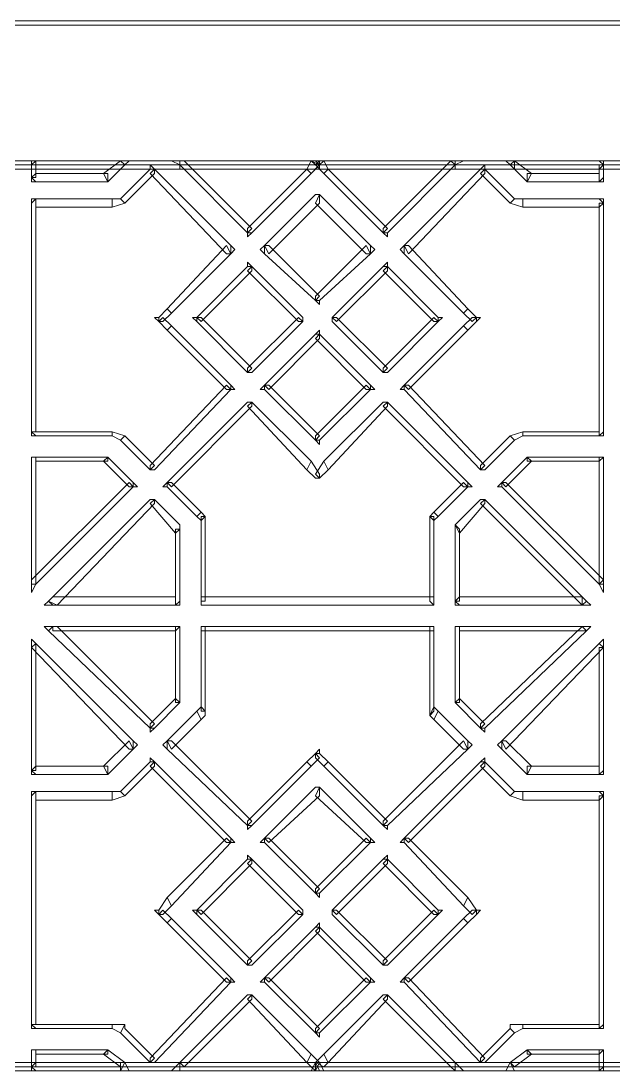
# Model space of a CAD drawing. Extents: x -66030 to 95157, y -13132 to 45879.
# Drawn here: x 79889 to 80436, y 42831 to 43799 of the extents above; entities that cross this region are included whole.
import ezdxf

# ---------------------------------------------------------------- set-up
doc = ezdxf.new("R2010")
doc.units = 0
doc.header["$LTSCALE"] = 100
doc.header["$MEASUREMENT"] = 0
doc.layers.get('0').update_dxf_attribs({"linetype": 'CONTINUOUS'})

msp = doc.modelspace()

# ---------------------------------------------------------------- linework, layer by layer
at = {"lineweight": 0}
for points in [[(81121.14, 43795.43), (81121.14, 43799.34), (77015.97, 43799.34), (77015.97, 43795.43), (81121.14, 43795.43), (81121.14, 43795.43), (81121.14, 43799.34), (81121.14, 43799.34), (81121.14, 43799.34)], [(77015.97, 43670.44), (77015.97, 43666.53), (81121.14, 43666.53), (81121.14, 43670.44), (77015.97, 43670.44), (77015.97, 43670.44), (77015.97, 43670.44), (77015.97, 43670.44), (77015.97, 43670.44)], [(81125.04, 43666.53), (81121.14, 43670.44), (77015.97, 43670.44), (77015.97, 43662.63), (81121.14, 43662.63), (81125.04, 43666.53), (81125.04, 43666.53), (81125.04, 43670.44), (81121.14, 43670.44)], [(79902.47, 43670.44), (79898.57, 43666.53), (79898.57, 43654.81), (79902.47, 43654.81), (79902.47, 43666.53), (79902.47, 43670.44), (79902.47, 43670.44), (79898.57, 43670.44), (79898.57, 43666.53)], [(79984.5, 43666.53), (79980.59, 43670.44), (79902.47, 43670.44), (79902.47, 43662.63), (79980.59, 43662.63), (79984.5, 43666.53), (79984.5, 43666.53), (79988.41, 43670.44), (79980.59, 43670.44)], [(79968.88, 43650.91), (79968.88, 43650.91), (79984.5, 43666.53), (79980.59, 43670.44), (79964.97, 43658.72), (79968.88, 43650.91), (79968.88, 43650.91), (79968.88, 43650.91), (79968.88, 43650.91)], [(80035.28, 43670.44), (80035.28, 43666.53), (80097.77, 43604.04), (80101.68, 43607.94), (80039.18, 43670.44), (80035.28, 43670.44), (80035.28, 43670.44), (80027.47, 43670.44), (80035.28, 43666.53)], [(80164.17, 43666.53), (80160.27, 43670.44), (80035.28, 43670.44), (80035.28, 43662.63), (80160.27, 43662.63), (80164.17, 43666.53), (80164.17, 43666.53), (80168.08, 43670.44), (80160.27, 43670.44)], [(80152.46, 43662.63), (80156.36, 43658.72), (80164.17, 43666.53), (80156.36, 43670.44), (80152.46, 43662.63), (80152.46, 43662.63), (80156.36, 43658.72), (80156.36, 43658.72), (80156.36, 43658.72)], [(80164.17, 43670.44), (80160.27, 43666.53), (80168.08, 43658.72), (80171.99, 43662.63), (80168.08, 43670.44), (80164.17, 43670.44), (80164.17, 43670.44), (80156.36, 43670.44), (80160.27, 43666.53)], [(80289.17, 43666.53), (80289.17, 43670.44), (80164.17, 43670.44), (80164.17, 43662.63), (80289.17, 43662.63), (80289.17, 43666.53), (80289.17, 43666.53), (80296.98, 43670.44), (80289.17, 43670.44)], [(80222.76, 43604.04), (80226.67, 43604.04), (80289.17, 43666.53), (80285.26, 43670.44), (80222.76, 43607.94), (80222.76, 43604.04), (80222.76, 43604.04), (80226.67, 43600.13), (80226.67, 43604.04)], [(80343.85, 43670.44), (80339.94, 43666.53), (80355.57, 43650.91), (80359.47, 43658.72), (80343.85, 43670.44), (80343.85, 43670.44), (80343.85, 43670.44), (80336.04, 43670.44), (80339.94, 43666.53)], [(80425.87, 43666.53), (80421.97, 43670.44), (80343.85, 43670.44), (80343.85, 43662.63), (80421.97, 43662.63), (80425.87, 43666.53), (80425.87, 43666.53), (80425.87, 43670.44), (80421.97, 43670.44)], [(79898.57, 43654.81), (79902.47, 43650.91), (79968.88, 43650.91), (79968.88, 43658.72), (79902.47, 43658.72), (79898.57, 43654.81), (79898.57, 43654.81), (79898.57, 43650.91), (79902.47, 43650.91)], [(80011.84, 43662.63), (80007.94, 43662.63), (79980.59, 43635.29), (79984.5, 43631.38), (80011.84, 43658.72), (80011.84, 43662.63), (80011.84, 43662.63), (80007.94, 43666.53), (80007.94, 43662.63)], [(80082.15, 43584.51), (80082.15, 43592.32), (80011.84, 43662.63), (80007.94, 43658.72), (80078.24, 43584.51), (80082.15, 43584.51), (80082.15, 43584.51), (80086.06, 43588.41), (80082.15, 43592.32)], [(80097.77, 43604.04), (80101.68, 43604.04), (80156.36, 43658.72), (80152.46, 43662.63), (80097.77, 43607.94), (80097.77, 43604.04), (80097.77, 43604.04), (80097.77, 43600.13), (80101.68, 43604.04)], [(80171.99, 43662.63), (80168.08, 43658.72), (80222.76, 43604.04), (80226.67, 43607.94), (80171.99, 43662.63), (80171.99, 43662.63), (80168.08, 43658.72), (80168.08, 43658.72), (80168.08, 43658.72)], [(80316.51, 43662.63), (80312.6, 43662.63), (80242.29, 43592.32), (80246.2, 43584.51), (80316.51, 43658.72), (80316.51, 43662.63), (80316.51, 43662.63), (80316.51, 43666.53), (80312.6, 43662.63)], [(80339.94, 43631.38), (80343.85, 43635.29), (80316.51, 43662.63), (80312.6, 43658.72), (80339.94, 43631.38), (80339.94, 43631.38), (80339.94, 43631.38), (80339.94, 43631.38), (80339.94, 43631.38)], [(80355.57, 43650.91), (80355.57, 43650.91), (80421.97, 43650.91), (80421.97, 43658.72), (80355.57, 43658.72), (80355.57, 43650.91), (80355.57, 43650.91), (80355.57, 43650.91), (80355.57, 43650.91)], [(80421.97, 43650.91), (80425.87, 43654.81), (80425.87, 43666.53), (80421.97, 43666.53), (80421.97, 43654.81), (80421.97, 43650.91), (80421.97, 43650.91), (80425.87, 43650.91), (80425.87, 43654.81)], [(80164.17, 43639.19), (80160.27, 43639.19), (80113.4, 43592.32), (80117.3, 43584.51), (80164.17, 43631.38), (80164.17, 43639.19), (80164.17, 43639.19), (80164.17, 43639.19), (80160.27, 43639.19)], [(80211.05, 43584.51), (80211.05, 43592.32), (80164.17, 43639.19), (80160.27, 43631.38), (80207.14, 43584.51), (80211.05, 43584.51), (80211.05, 43584.51), (80214.95, 43588.41), (80211.05, 43592.32)], [(79902.47, 43635.29), (79898.57, 43631.38), (79898.57, 43420.46), (79902.47, 43420.46), (79902.47, 43631.38), (79902.47, 43635.29), (79902.47, 43635.29), (79898.57, 43635.29), (79898.57, 43631.38)], [(79972.78, 43627.47), (79972.78, 43635.29), (79902.47, 43635.29), (79902.47, 43627.47), (79972.78, 43627.47), (79972.78, 43627.47), (79972.78, 43627.47), (79972.78, 43627.47), (79972.78, 43627.47)], [(79984.5, 43631.38), (79980.59, 43635.29), (79972.78, 43635.29), (79972.78, 43627.47), (79984.5, 43631.38), (79984.5, 43631.38), (79984.5, 43631.38), (79984.5, 43631.38), (79984.5, 43631.38)], [(80351.66, 43627.47), (80351.66, 43635.29), (80343.85, 43635.29), (80339.94, 43631.38), (80351.66, 43627.47), (80351.66, 43627.47), (80351.66, 43627.47), (80351.66, 43627.47), (80351.66, 43627.47)], [(80425.87, 43631.38), (80421.97, 43635.29), (80351.66, 43635.29), (80351.66, 43627.47), (80421.97, 43627.47), (80425.87, 43631.38), (80425.87, 43631.38), (80425.87, 43635.29), (80421.97, 43635.29)], [(80421.97, 43416.55), (80425.87, 43420.46), (80425.87, 43631.38), (80421.97, 43631.38), (80421.97, 43420.46), (80421.97, 43416.55), (80421.97, 43416.55), (80425.87, 43416.55), (80425.87, 43420.46)], [(80023.56, 43533.73), (80027.47, 43529.82), (80082.15, 43584.51), (80078.24, 43592.32), (80023.56, 43533.73), (80023.56, 43533.73), (80027.47, 43529.82), (80027.47, 43529.82), (80027.47, 43529.82)], [(80113.4, 43592.32), (80113.4, 43584.51), (80160.27, 43541.54), (80164.17, 43545.45), (80117.3, 43592.32), (80113.4, 43592.32), (80113.4, 43592.32), (80109.49, 43588.41), (80113.4, 43584.51)], [(80160.27, 43541.54), (80164.17, 43541.54), (80211.05, 43584.51), (80207.14, 43592.32), (80160.27, 43545.45), (80160.27, 43541.54), (80160.27, 43541.54), (80164.17, 43537.64), (80164.17, 43541.54)], [(80242.29, 43592.32), (80242.29, 43584.51), (80296.98, 43529.82), (80300.88, 43533.73), (80246.2, 43592.32), (80242.29, 43592.32), (80242.29, 43592.32), (80238.39, 43588.41), (80242.29, 43584.51)], [(80101.68, 43572.79), (80097.77, 43572.79), (80050.9, 43525.92), (80054.81, 43522.01), (80101.68, 43568.88), (80101.68, 43572.79), (80101.68, 43572.79), (80097.77, 43576.7), (80097.77, 43572.79)], [(80148.55, 43522.01), (80148.55, 43525.92), (80101.68, 43572.79), (80097.77, 43568.88), (80144.64, 43522.01), (80148.55, 43522.01), (80148.55, 43522.01), (80148.55, 43525.92), (80148.55, 43525.92)], [(80226.67, 43572.79), (80222.76, 43572.79), (80175.89, 43525.92), (80179.8, 43522.01), (80226.67, 43568.88), (80226.67, 43572.79), (80226.67, 43572.79), (80226.67, 43576.7), (80222.76, 43572.79)], [(80273.54, 43522.01), (80273.54, 43525.92), (80226.67, 43572.79), (80222.76, 43568.88), (80269.64, 43522.01), (80273.54, 43522.01), (80273.54, 43522.01), (80277.45, 43525.92), (80273.54, 43525.92)], [(80015.75, 43522.01), (80019.65, 43522.01), (80027.47, 43529.82), (80023.56, 43533.73), (80015.75, 43525.92), (80015.75, 43522.01), (80015.75, 43525.92), (80011.84, 43525.92), (80015.75, 43522.01)], [(80300.88, 43533.73), (80296.98, 43529.82), (80304.79, 43522.01), (80308.7, 43525.92), (80300.88, 43533.73), (80300.88, 43533.73), (80296.98, 43529.82), (80296.98, 43529.82), (80296.98, 43529.82)], [(80023.56, 43514.2), (80027.47, 43518.11), (80019.65, 43525.92), (80015.75, 43522.01), (80023.56, 43514.2), (80023.56, 43514.2), (80027.47, 43518.11), (80027.47, 43518.11), (80027.47, 43518.11)], [(80050.9, 43525.92), (80050.9, 43522.01), (80097.77, 43475.14), (80101.68, 43479.05), (80054.81, 43525.92), (80050.9, 43525.92), (80050.9, 43525.92), (80047, 43525.92), (80050.9, 43522.01)], [(80097.77, 43475.14), (80101.68, 43475.14), (80148.55, 43522.01), (80144.64, 43525.92), (80097.77, 43479.05), (80097.77, 43475.14), (80097.77, 43475.14), (80097.77, 43475.14), (80101.68, 43475.14)], [(80175.89, 43525.92), (80175.89, 43522.01), (80222.76, 43475.14), (80226.67, 43479.05), (80179.8, 43525.92), (80175.89, 43525.92), (80175.89, 43525.92), (80175.89, 43525.92), (80175.89, 43522.01)], [(80222.76, 43475.14), (80226.67, 43475.14), (80273.54, 43522.01), (80269.64, 43525.92), (80222.76, 43479.05), (80222.76, 43475.14), (80222.76, 43475.14), (80226.67, 43475.14), (80226.67, 43475.14)], [(80308.7, 43525.92), (80304.79, 43525.92), (80296.98, 43518.11), (80300.88, 43514.2), (80308.7, 43522.01), (80308.7, 43525.92), (80308.7, 43522.01), (80312.6, 43525.92), (80308.7, 43525.92)], [(80082.15, 43459.52), (80082.15, 43463.42), (80027.47, 43518.11), (80023.56, 43514.2), (80078.24, 43459.52), (80082.15, 43459.52), (80082.15, 43459.52), (80086.06, 43459.52), (80082.15, 43463.42)], [(80164.17, 43510.29), (80160.27, 43510.29), (80113.4, 43463.42), (80117.3, 43459.52), (80164.17, 43506.39), (80164.17, 43510.29), (80164.17, 43510.29), (80164.17, 43514.2), (80160.27, 43510.29)], [(80300.88, 43514.2), (80296.98, 43518.11), (80242.29, 43463.42), (80246.2, 43459.52), (80300.88, 43514.2), (80300.88, 43514.2), (80296.98, 43518.11), (80296.98, 43518.11), (80296.98, 43518.11)], [(80211.05, 43459.52), (80211.05, 43463.42), (80164.17, 43510.29), (80160.27, 43506.39), (80207.14, 43459.52), (80211.05, 43459.52), (80211.05, 43459.52), (80214.95, 43459.52), (80211.05, 43463.42)], [(80007.94, 43385.3), (80011.84, 43385.3), (80082.15, 43459.52), (80078.24, 43463.42), (80007.94, 43389.21), (80007.94, 43385.3), (80007.94, 43385.3), (80007.94, 43385.3), (80011.84, 43385.3)], [(80113.4, 43463.42), (80113.4, 43459.52), (80160.27, 43412.64), (80164.17, 43416.55), (80117.3, 43463.42), (80113.4, 43463.42), (80113.4, 43463.42), (80109.49, 43459.52), (80113.4, 43459.52)], [(80160.27, 43412.64), (80164.17, 43412.64), (80211.05, 43459.52), (80207.14, 43463.42), (80160.27, 43416.55), (80160.27, 43412.64), (80160.27, 43412.64), (80164.17, 43408.74), (80164.17, 43412.64)], [(80242.29, 43463.42), (80242.29, 43459.52), (80312.6, 43385.3), (80316.51, 43389.21), (80246.2, 43463.42), (80242.29, 43463.42), (80242.29, 43463.42), (80238.39, 43459.52), (80242.29, 43459.52)], [(80101.68, 43447.8), (80097.77, 43447.8), (80023.56, 43373.59), (80027.47, 43369.68), (80101.68, 43443.89), (80101.68, 43447.8), (80101.68, 43447.8), (80097.77, 43447.8), (80097.77, 43447.8)], [(80152.46, 43385.3), (80156.36, 43393.12), (80101.68, 43447.8), (80097.77, 43443.89), (80152.46, 43385.3), (80152.46, 43385.3), (80156.36, 43393.12), (80156.36, 43393.12), (80156.36, 43393.12)], [(80226.67, 43447.8), (80222.76, 43447.8), (80168.08, 43393.12), (80171.99, 43385.3), (80226.67, 43443.89), (80226.67, 43447.8), (80226.67, 43447.8), (80226.67, 43447.8), (80222.76, 43447.8)], [(80300.88, 43369.68), (80300.88, 43373.59), (80226.67, 43447.8), (80222.76, 43443.89), (80296.98, 43369.68), (80300.88, 43369.68), (80300.88, 43369.68), (80304.79, 43369.68), (80300.88, 43373.59)], [(79898.57, 43420.46), (79902.47, 43416.55), (79972.78, 43416.55), (79972.78, 43420.46), (79902.47, 43420.46), (79898.57, 43420.46), (79898.57, 43420.46), (79898.57, 43416.55), (79902.47, 43416.55)], [(79972.78, 43420.46), (79972.78, 43416.55), (79980.59, 43412.64), (79984.5, 43416.55), (79972.78, 43420.46), (79972.78, 43420.46), (79972.78, 43420.46), (79972.78, 43420.46), (79972.78, 43420.46)], [(79984.5, 43416.55), (79980.59, 43412.64), (80007.94, 43385.3), (80011.84, 43389.21), (79984.5, 43416.55), (79984.5, 43416.55), (79984.5, 43416.55), (79984.5, 43416.55), (79984.5, 43416.55)], [(80312.6, 43385.3), (80316.51, 43385.3), (80343.85, 43412.64), (80339.94, 43416.55), (80312.6, 43389.21), (80312.6, 43385.3), (80312.6, 43385.3), (80316.51, 43385.3), (80316.51, 43385.3)], [(80339.94, 43416.55), (80343.85, 43412.64), (80351.66, 43416.55), (80351.66, 43420.46), (80339.94, 43416.55), (80339.94, 43416.55), (80339.94, 43416.55), (80339.94, 43416.55), (80339.94, 43416.55)], [(80351.66, 43420.46), (80351.66, 43416.55), (80421.97, 43416.55), (80421.97, 43420.46), (80351.66, 43420.46), (80351.66, 43420.46), (80351.66, 43420.46), (80351.66, 43420.46), (80351.66, 43420.46)], [(79902.47, 43397.02), (79898.57, 43397.02), (79898.57, 43279.84), (79902.47, 43279.84), (79902.47, 43397.02), (79902.47, 43397.02), (79902.47, 43397.02), (79898.57, 43397.02), (79898.57, 43397.02)], [(79968.88, 43397.02), (79968.88, 43397.02), (79902.47, 43397.02), (79902.47, 43393.12), (79968.88, 43393.12), (79968.88, 43397.02), (79968.88, 43397.02), (79968.88, 43397.02), (79968.88, 43397.02)], [(79992.31, 43369.68), (79992.31, 43373.59), (79968.88, 43397.02), (79964.97, 43393.12), (79988.41, 43369.68), (79992.31, 43369.68), (79992.31, 43369.68), (79996.22, 43369.68), (79992.31, 43373.59)], [(80355.57, 43397.02), (80355.57, 43397.02), (80332.13, 43373.59), (80336.04, 43369.68), (80359.47, 43393.12), (80355.57, 43397.02), (80355.57, 43397.02), (80355.57, 43397.02), (80355.57, 43397.02)], [(80425.87, 43397.02), (80421.97, 43397.02), (80355.57, 43397.02), (80355.57, 43393.12), (80421.97, 43393.12), (80425.87, 43397.02), (80425.87, 43397.02), (80425.87, 43397.02), (80421.97, 43397.02)], [(80421.97, 43279.84), (80425.87, 43279.84), (80425.87, 43397.02), (80421.97, 43397.02), (80421.97, 43279.84), (80421.97, 43279.84), (80421.97, 43279.84), (80425.87, 43272.03), (80425.87, 43279.84)], [(80164.17, 43377.49), (80164.17, 43381.4), (80156.36, 43393.12), (80152.46, 43385.3), (80160.27, 43377.49), (80164.17, 43377.49), (80160.27, 43377.49), (80164.17, 43377.49), (80164.17, 43377.49)], [(80171.99, 43385.3), (80168.08, 43393.12), (80160.27, 43381.4), (80164.17, 43377.49), (80171.99, 43385.3), (80171.99, 43385.3), (80168.08, 43393.12), (80168.08, 43393.12), (80168.08, 43393.12)], [(79898.57, 43279.84), (79902.47, 43279.84), (79992.31, 43369.68), (79988.41, 43373.59), (79898.57, 43283.75), (79898.57, 43279.84), (79898.57, 43279.84), (79898.57, 43272.03), (79902.47, 43279.84)], [(80023.56, 43373.59), (80023.56, 43369.68), (80050.9, 43342.34), (80054.81, 43346.24), (80027.47, 43373.59), (80023.56, 43373.59), (80023.56, 43373.59), (80019.65, 43369.68), (80023.56, 43369.68)], [(80269.64, 43346.24), (80273.54, 43342.34), (80300.88, 43369.68), (80296.98, 43373.59), (80269.64, 43346.24), (80269.64, 43346.24), (80273.54, 43342.34), (80273.54, 43342.34), (80273.54, 43342.34)], [(80332.13, 43373.59), (80332.13, 43369.68), (80421.97, 43279.84), (80425.87, 43283.75), (80336.04, 43373.59), (80332.13, 43373.59), (80332.13, 43373.59), (80328.23, 43369.68), (80332.13, 43369.68)], [(80011.84, 43357.96), (80007.94, 43357.96), (79914.19, 43264.22), (79922, 43260.31), (80011.84, 43354.06), (80011.84, 43357.96), (80011.84, 43357.96), (80007.94, 43357.96), (80007.94, 43357.96)], [(80035.28, 43330.62), (80035.28, 43334.53), (80011.84, 43357.96), (80007.94, 43354.06), (80031.37, 43326.71), (80035.28, 43330.62), (80035.28, 43330.62), (80035.28, 43330.62), (80035.28, 43334.53)], [(80316.51, 43357.96), (80312.6, 43357.96), (80289.17, 43334.53), (80293.07, 43326.71), (80316.51, 43354.06), (80316.51, 43357.96), (80316.51, 43357.96), (80316.51, 43357.96), (80312.6, 43357.96)], [(80406.34, 43260.31), (80410.25, 43264.22), (80316.51, 43357.96), (80312.6, 43354.06), (80406.34, 43260.31), (80406.34, 43260.31), (80406.34, 43260.31), (80414.16, 43260.31), (80410.25, 43264.22)], [(80054.81, 43346.24), (80050.9, 43342.34), (80054.81, 43338.43), (80058.71, 43342.34), (80054.81, 43346.24), (80054.81, 43346.24), (80050.9, 43342.34), (80050.9, 43342.34), (80050.9, 43342.34)], [(80058.71, 43342.34), (80054.81, 43342.34), (80054.81, 43264.22), (80058.71, 43264.22), (80058.71, 43342.34), (80058.71, 43342.34), (80058.71, 43342.34), (80058.71, 43342.34), (80058.71, 43342.34)], [(80265.73, 43342.34), (80269.64, 43338.43), (80273.54, 43342.34), (80269.64, 43346.24), (80265.73, 43342.34), (80265.73, 43342.34), (80265.73, 43342.34), (80265.73, 43342.34), (80265.73, 43342.34)], [(80269.64, 43260.31), (80269.64, 43264.22), (80269.64, 43342.34), (80265.73, 43342.34), (80265.73, 43264.22), (80269.64, 43260.31), (80269.64, 43260.31), (80269.64, 43260.31), (80269.64, 43264.22)], [(80031.37, 43260.31), (80035.28, 43264.22), (80035.28, 43330.62), (80031.37, 43330.62), (80031.37, 43264.22), (80031.37, 43260.31), (80031.37, 43260.31), (80035.28, 43260.31), (80035.28, 43264.22)], [(80289.17, 43334.53), (80289.17, 43330.62), (80289.17, 43264.22), (80293.07, 43264.22), (80293.07, 43330.62), (80289.17, 43334.53), (80289.17, 43334.53), (80289.17, 43330.62), (80289.17, 43330.62)], [(79914.19, 43264.22), (79918.1, 43260.31), (80031.37, 43260.31), (80031.37, 43268.12), (79918.1, 43268.12), (79914.19, 43264.22), (79914.19, 43264.22), (79910.29, 43260.31), (79918.1, 43260.31)], [(80054.81, 43264.22), (80054.81, 43260.31), (80269.64, 43260.31), (80269.64, 43268.12), (80054.81, 43268.12), (80054.81, 43264.22), (80054.81, 43264.22), (80054.81, 43260.31), (80054.81, 43260.31)], [(80289.17, 43264.22), (80293.07, 43260.31), (80406.34, 43260.31), (80406.34, 43268.12), (80293.07, 43268.12), (80289.17, 43264.22), (80289.17, 43264.22), (80289.17, 43260.31), (80293.07, 43260.31)], [(79918.1, 43240.78), (79914.19, 43236.88), (80007.94, 43147.04), (80011.84, 43150.95), (79922, 43240.78), (79918.1, 43240.78), (79918.1, 43240.78), (79910.29, 43240.78), (79914.19, 43236.88)], [(80035.28, 43240.78), (80031.37, 43240.78), (79918.1, 43240.78), (79918.1, 43236.88), (80031.37, 43236.88), (80035.28, 43240.78), (80035.28, 43240.78), (80035.28, 43240.78), (80031.37, 43240.78)], [(80035.28, 43170.47), (80035.28, 43170.47), (80035.28, 43240.78), (80031.37, 43240.78), (80031.37, 43170.47), (80035.28, 43170.47), (80035.28, 43170.47), (80035.28, 43170.47), (80035.28, 43170.47)], [(80054.81, 43240.78), (80054.81, 43240.78), (80054.81, 43162.66), (80058.71, 43162.66), (80058.71, 43240.78), (80054.81, 43240.78), (80054.81, 43240.78), (80054.81, 43240.78), (80054.81, 43240.78)], [(80269.64, 43240.78), (80269.64, 43240.78), (80054.81, 43240.78), (80054.81, 43236.88), (80269.64, 43236.88), (80269.64, 43240.78), (80269.64, 43240.78), (80269.64, 43240.78), (80269.64, 43240.78)], [(80265.73, 43158.76), (80269.64, 43162.66), (80269.64, 43240.78), (80265.73, 43240.78), (80265.73, 43162.66), (80265.73, 43158.76), (80265.73, 43162.66), (80265.73, 43162.66), (80265.73, 43158.76)], [(80293.07, 43240.78), (80289.17, 43240.78), (80289.17, 43170.47), (80293.07, 43170.47), (80293.07, 43240.78), (80293.07, 43240.78), (80293.07, 43240.78), (80289.17, 43240.78), (80289.17, 43240.78)], [(80410.25, 43236.88), (80406.34, 43240.78), (80293.07, 43240.78), (80293.07, 43236.88), (80406.34, 43236.88), (80410.25, 43236.88), (80410.25, 43236.88), (80414.16, 43240.78), (80406.34, 43240.78)], [(80312.6, 43147.04), (80316.51, 43147.04), (80410.25, 43236.88), (80406.34, 43240.78), (80312.6, 43150.95), (80312.6, 43147.04), (80312.6, 43147.04), (80316.51, 43143.13), (80316.51, 43147.04)], [(79902.47, 43225.16), (79898.57, 43221.25), (79898.57, 43107.98), (79902.47, 43107.98), (79902.47, 43221.25), (79902.47, 43225.16), (79902.47, 43225.16), (79898.57, 43229.06), (79898.57, 43221.25)], [(79992.31, 43127.51), (79992.31, 43135.32), (79902.47, 43225.16), (79898.57, 43221.25), (79988.41, 43127.51), (79992.31, 43127.51), (79992.31, 43127.51), (79996.22, 43131.42), (79992.31, 43135.32)], [(80425.87, 43221.25), (80421.97, 43225.16), (80332.13, 43135.32), (80336.04, 43127.51), (80425.87, 43221.25), (80425.87, 43221.25), (80425.87, 43221.25), (80425.87, 43229.06), (80421.97, 43225.16)], [(80421.97, 43104.07), (80425.87, 43107.98), (80425.87, 43221.25), (80421.97, 43221.25), (80421.97, 43107.98), (80421.97, 43104.07), (80421.97, 43104.07), (80425.87, 43104.07), (80425.87, 43107.98)], [(80007.94, 43147.04), (80011.84, 43147.04), (80035.28, 43170.47), (80031.37, 43174.38), (80007.94, 43150.95), (80007.94, 43147.04), (80007.94, 43147.04), (80007.94, 43143.13), (80011.84, 43147.04)], [(80289.17, 43170.47), (80289.17, 43170.47), (80312.6, 43147.04), (80316.51, 43150.95), (80293.07, 43174.38), (80289.17, 43170.47), (80289.17, 43170.47), (80289.17, 43170.47), (80289.17, 43170.47)], [(80058.71, 43162.66), (80054.81, 43166.57), (80050.9, 43162.66), (80054.81, 43154.85), (80058.71, 43158.76), (80058.71, 43162.66), (80058.71, 43158.76), (80058.71, 43162.66), (80058.71, 43162.66)], [(80269.64, 43154.85), (80273.54, 43162.66), (80269.64, 43166.57), (80265.73, 43158.76), (80269.64, 43154.85), (80269.64, 43154.85), (80273.54, 43162.66), (80273.54, 43162.66), (80273.54, 43162.66)], [(80054.81, 43154.85), (80050.9, 43162.66), (80023.56, 43135.32), (80027.47, 43127.51), (80054.81, 43154.85), (80054.81, 43154.85), (80050.9, 43162.66), (80050.9, 43162.66), (80050.9, 43162.66)], [(80300.88, 43127.51), (80300.88, 43135.32), (80273.54, 43162.66), (80269.64, 43154.85), (80296.98, 43127.51), (80300.88, 43127.51), (80300.88, 43127.51), (80304.79, 43131.42), (80300.88, 43135.32)], [(79968.88, 43104.07), (79968.88, 43104.07), (79992.31, 43127.51), (79988.41, 43135.32), (79964.97, 43111.89), (79968.88, 43104.07), (79968.88, 43104.07), (79968.88, 43104.07), (79968.88, 43104.07)], [(80023.56, 43135.32), (80023.56, 43127.51), (80097.77, 43057.2), (80101.68, 43061.11), (80027.47, 43135.32), (80023.56, 43135.32), (80023.56, 43135.32), (80019.65, 43131.42), (80023.56, 43127.51)], [(80222.76, 43057.2), (80226.67, 43057.2), (80300.88, 43127.51), (80296.98, 43135.32), (80222.76, 43061.11), (80222.76, 43057.2), (80222.76, 43057.2), (80226.67, 43053.3), (80226.67, 43057.2)], [(80332.13, 43135.32), (80332.13, 43127.51), (80355.57, 43104.07), (80359.47, 43111.89), (80336.04, 43135.32), (80332.13, 43135.32), (80332.13, 43135.32), (80328.23, 43131.42), (80332.13, 43127.51)], [(80160.27, 43123.6), (80160.27, 43119.7), (80168.08, 43111.89), (80171.99, 43115.79), (80164.17, 43123.6), (80160.27, 43123.6), (80164.17, 43123.6), (80164.17, 43127.51), (80160.27, 43123.6)], [(80011.84, 43115.79), (80007.94, 43115.79), (79980.59, 43088.45), (79984.5, 43084.54), (80011.84, 43111.89), (80011.84, 43115.79), (80011.84, 43115.79), (80007.94, 43119.7), (80007.94, 43115.79)], [(80152.46, 43115.79), (80156.36, 43111.89), (80164.17, 43119.7), (80160.27, 43123.6), (80152.46, 43115.79), (80152.46, 43115.79), (80156.36, 43111.89), (80156.36, 43111.89), (80156.36, 43111.89)], [(80316.51, 43115.79), (80312.6, 43115.79), (80242.29, 43045.48), (80246.2, 43041.58), (80316.51, 43111.89), (80316.51, 43115.79), (80316.51, 43115.79), (80316.51, 43119.7), (80312.6, 43115.79)], [(79898.57, 43107.98), (79902.47, 43104.07), (79968.88, 43104.07), (79968.88, 43111.89), (79902.47, 43111.89), (79898.57, 43107.98), (79898.57, 43107.98), (79898.57, 43104.07), (79902.47, 43104.07)], [(80082.15, 43041.58), (80082.15, 43045.48), (80011.84, 43115.79), (80007.94, 43111.89), (80078.24, 43041.58), (80082.15, 43041.58), (80082.15, 43041.58), (80086.06, 43041.58), (80082.15, 43045.48)], [(80097.77, 43057.2), (80101.68, 43057.2), (80156.36, 43111.89), (80152.46, 43115.79), (80097.77, 43061.11), (80097.77, 43057.2), (80097.77, 43057.2), (80097.77, 43053.3), (80101.68, 43057.2)], [(80171.99, 43115.79), (80168.08, 43111.89), (80222.76, 43057.2), (80226.67, 43061.11), (80171.99, 43115.79), (80171.99, 43115.79), (80168.08, 43111.89), (80168.08, 43111.89), (80168.08, 43111.89)], [(80339.94, 43084.54), (80343.85, 43088.45), (80316.51, 43115.79), (80312.6, 43111.89), (80339.94, 43084.54), (80339.94, 43084.54), (80339.94, 43084.54), (80339.94, 43084.54), (80339.94, 43084.54)], [(80355.57, 43104.07), (80355.57, 43104.07), (80421.97, 43104.07), (80421.97, 43111.89), (80355.57, 43111.89), (80355.57, 43104.07), (80355.57, 43104.07), (80355.57, 43104.07), (80355.57, 43104.07)], [(79902.47, 43088.45), (79898.57, 43084.54), (79898.57, 42873.62), (79902.47, 42873.62), (79902.47, 43084.54), (79902.47, 43088.45), (79902.47, 43088.45), (79898.57, 43088.45), (79898.57, 43084.54)], [(79972.78, 43080.64), (79972.78, 43088.45), (79902.47, 43088.45), (79902.47, 43080.64), (79972.78, 43080.64), (79972.78, 43080.64), (79972.78, 43080.64), (79972.78, 43080.64), (79972.78, 43080.64)], [(79984.5, 43084.54), (79980.59, 43088.45), (79972.78, 43088.45), (79972.78, 43080.64), (79984.5, 43084.54), (79984.5, 43084.54), (79984.5, 43084.54), (79984.5, 43084.54), (79984.5, 43084.54)], [(80164.17, 43092.36), (80160.27, 43092.36), (80113.4, 43045.48), (80117.3, 43041.58), (80164.17, 43084.54), (80164.17, 43092.36), (80164.17, 43092.36), (80164.17, 43092.36), (80160.27, 43092.36)], [(80211.05, 43041.58), (80211.05, 43045.48), (80164.17, 43092.36), (80160.27, 43084.54), (80207.14, 43041.58), (80211.05, 43041.58), (80211.05, 43041.58), (80214.95, 43041.58), (80211.05, 43045.48)], [(80351.66, 43080.64), (80351.66, 43088.45), (80343.85, 43088.45), (80339.94, 43084.54), (80351.66, 43080.64), (80351.66, 43080.64), (80351.66, 43080.64), (80351.66, 43080.64), (80351.66, 43080.64)], [(80425.87, 43084.54), (80421.97, 43088.45), (80351.66, 43088.45), (80351.66, 43080.64), (80421.97, 43080.64), (80425.87, 43084.54), (80425.87, 43084.54), (80425.87, 43088.45), (80421.97, 43088.45)], [(80421.97, 42869.72), (80425.87, 42873.62), (80425.87, 43084.54), (80421.97, 43084.54), (80421.97, 42873.62), (80421.97, 42869.72), (80421.97, 42869.72), (80425.87, 42869.72), (80425.87, 42873.62)], [(80023.56, 42990.8), (80027.47, 42982.99), (80082.15, 43041.58), (80078.24, 43045.48), (80023.56, 42990.8), (80023.56, 42990.8), (80027.47, 42982.99), (80027.47, 42982.99), (80027.47, 42982.99)], [(80113.4, 43045.48), (80113.4, 43041.58), (80160.27, 42994.71), (80164.17, 42998.61), (80117.3, 43045.48), (80113.4, 43045.48), (80113.4, 43045.48), (80109.49, 43041.58), (80113.4, 43041.58)], [(80160.27, 42994.71), (80164.17, 42994.71), (80211.05, 43041.58), (80207.14, 43045.48), (80160.27, 42998.61), (80160.27, 42994.71), (80160.27, 42994.71), (80164.17, 42990.8), (80164.17, 42994.71)], [(80242.29, 43045.48), (80242.29, 43041.58), (80296.98, 42982.99), (80300.88, 42990.8), (80246.2, 43045.48), (80242.29, 43045.48), (80242.29, 43045.48), (80238.39, 43041.58), (80242.29, 43041.58)], [(80101.68, 43025.95), (80097.77, 43025.95), (80050.9, 42979.08), (80054.81, 42975.18), (80101.68, 43022.05), (80101.68, 43025.95), (80101.68, 43025.95), (80097.77, 43029.86), (80097.77, 43025.95)], [(80226.67, 43025.95), (80222.76, 43025.95), (80175.89, 42979.08), (80179.8, 42975.18), (80226.67, 43022.05), (80226.67, 43025.95), (80226.67, 43025.95), (80226.67, 43029.86), (80222.76, 43025.95)], [(80148.55, 42975.18), (80148.55, 42979.08), (80101.68, 43025.95), (80097.77, 43022.05), (80144.64, 42975.18), (80148.55, 42975.18), (80148.55, 42975.18), (80148.55, 42979.08), (80148.55, 42979.08)], [(80273.54, 42975.18), (80273.54, 42979.08), (80226.67, 43025.95), (80222.76, 43022.05), (80269.64, 42975.18), (80273.54, 42975.18), (80273.54, 42975.18), (80277.45, 42979.08), (80273.54, 42979.08)], [(80015.75, 42975.18), (80019.65, 42975.18), (80027.47, 42982.99), (80023.56, 42990.8), (80015.75, 42979.08), (80015.75, 42975.18), (80015.75, 42979.08), (80011.84, 42979.08), (80015.75, 42975.18)], [(80300.88, 42990.8), (80296.98, 42982.99), (80304.79, 42975.18), (80308.7, 42979.08), (80300.88, 42990.8), (80300.88, 42990.8), (80296.98, 42982.99), (80296.98, 42982.99), (80296.98, 42982.99)], [(80023.56, 42967.36), (80027.47, 42971.27), (80019.65, 42979.08), (80015.75, 42975.18), (80023.56, 42967.36), (80023.56, 42967.36), (80027.47, 42971.27), (80027.47, 42971.27), (80027.47, 42971.27)], [(80082.15, 42912.68), (80082.15, 42916.59), (80027.47, 42971.27), (80023.56, 42967.36), (80078.24, 42912.68), (80082.15, 42912.68), (80082.15, 42912.68), (80086.06, 42912.68), (80082.15, 42916.59)], [(80050.9, 42979.08), (80050.9, 42975.18), (80097.77, 42928.31), (80101.68, 42932.21), (80054.81, 42979.08), (80050.9, 42979.08), (80050.9, 42979.08), (80047, 42979.08), (80050.9, 42975.18)], [(80097.77, 42928.31), (80101.68, 42928.31), (80148.55, 42975.18), (80144.64, 42979.08), (80097.77, 42932.21), (80097.77, 42928.31), (80097.77, 42928.31), (80097.77, 42928.31), (80101.68, 42928.31)], [(80175.89, 42979.08), (80175.89, 42975.18), (80222.76, 42928.31), (80226.67, 42932.21), (80179.8, 42979.08), (80175.89, 42979.08), (80175.89, 42979.08), (80175.89, 42979.08), (80175.89, 42975.18)], [(80222.76, 42928.31), (80226.67, 42928.31), (80273.54, 42975.18), (80269.64, 42979.08), (80222.76, 42932.21), (80222.76, 42928.31), (80222.76, 42928.31), (80226.67, 42928.31), (80226.67, 42928.31)], [(80300.88, 42967.36), (80296.98, 42971.27), (80242.29, 42916.59), (80246.2, 42912.68), (80300.88, 42967.36), (80300.88, 42967.36), (80296.98, 42971.27), (80296.98, 42971.27), (80296.98, 42971.27)], [(80308.7, 42979.08), (80304.79, 42979.08), (80296.98, 42971.27), (80300.88, 42967.36), (80308.7, 42975.18), (80308.7, 42979.08), (80308.7, 42975.18), (80312.6, 42979.08), (80308.7, 42979.08)], [(80164.17, 42963.46), (80160.27, 42963.46), (80113.4, 42916.59), (80117.3, 42912.68), (80164.17, 42959.55), (80164.17, 42963.46), (80164.17, 42963.46), (80164.17, 42967.36), (80160.27, 42963.46)], [(80211.05, 42912.68), (80211.05, 42916.59), (80164.17, 42963.46), (80160.27, 42959.55), (80207.14, 42912.68), (80211.05, 42912.68), (80211.05, 42912.68), (80214.95, 42912.68), (80211.05, 42916.59)], [(80007.94, 42838.47), (80011.84, 42838.47), (80082.15, 42912.68), (80078.24, 42916.59), (80007.94, 42842.37), (80007.94, 42838.47), (80007.94, 42838.47), (80007.94, 42838.47), (80011.84, 42838.47)], [(80113.4, 42916.59), (80113.4, 42912.68), (80160.27, 42865.81), (80164.17, 42869.72), (80117.3, 42916.59), (80113.4, 42916.59), (80113.4, 42916.59), (80109.49, 42912.68), (80113.4, 42912.68)], [(80160.27, 42865.81), (80164.17, 42865.81), (80211.05, 42912.68), (80207.14, 42916.59), (80160.27, 42869.72), (80160.27, 42865.81), (80160.27, 42865.81), (80164.17, 42861.9), (80164.17, 42865.81)], [(80242.29, 42916.59), (80242.29, 42912.68), (80312.6, 42838.47), (80316.51, 42842.37), (80246.2, 42916.59), (80242.29, 42916.59), (80242.29, 42916.59), (80238.39, 42912.68), (80242.29, 42912.68)], [(80101.68, 42900.96), (80097.77, 42900.96), (80035.28, 42838.47), (80039.18, 42834.56), (80101.68, 42897.06), (80101.68, 42900.96), (80101.68, 42900.96), (80097.77, 42900.96), (80097.77, 42900.96)], [(80152.46, 42838.47), (80156.36, 42846.28), (80101.68, 42900.96), (80097.77, 42897.06), (80152.46, 42838.47), (80152.46, 42838.47), (80156.36, 42846.28), (80156.36, 42846.28), (80156.36, 42846.28)], [(80226.67, 42900.96), (80222.76, 42900.96), (80168.08, 42846.28), (80171.99, 42838.47), (80226.67, 42897.06), (80226.67, 42900.96), (80226.67, 42900.96), (80226.67, 42900.96), (80222.76, 42900.96)], [(80289.17, 42830.66), (80289.17, 42838.47), (80226.67, 42900.96), (80222.76, 42897.06), (80285.26, 42834.56), (80289.17, 42830.66), (80289.17, 42830.66), (80296.98, 42830.66), (80289.17, 42838.47)], [(79898.57, 42873.62), (79902.47, 42869.72), (79972.78, 42869.72), (79972.78, 42873.62), (79902.47, 42873.62), (79898.57, 42873.62), (79898.57, 42873.62), (79898.57, 42869.72), (79902.47, 42869.72)], [(79972.78, 42873.62), (79972.78, 42869.72), (79980.59, 42865.81), (79984.5, 42873.62), (79972.78, 42873.62), (79972.78, 42873.62), (79972.78, 42873.62), (79972.78, 42873.62), (79972.78, 42873.62)], [(79984.5, 42873.62), (79980.59, 42865.81), (80007.94, 42838.47), (80011.84, 42842.37), (79984.5, 42869.72), (79984.5, 42873.62), (79984.5, 42869.72), (79984.5, 42869.72), (79984.5, 42873.62)], [(80312.6, 42838.47), (80316.51, 42838.47), (80343.85, 42865.81), (80339.94, 42869.72), (80312.6, 42842.37), (80312.6, 42838.47), (80312.6, 42838.47), (80316.51, 42838.47), (80316.51, 42838.47)], [(80339.94, 42869.72), (80343.85, 42865.81), (80351.66, 42869.72), (80351.66, 42873.62), (80339.94, 42873.62), (80339.94, 42869.72), (80339.94, 42873.62), (80339.94, 42869.72), (80339.94, 42869.72)], [(80351.66, 42873.62), (80351.66, 42869.72), (80421.97, 42869.72), (80421.97, 42873.62), (80351.66, 42873.62), (80351.66, 42873.62), (80351.66, 42873.62), (80351.66, 42873.62), (80351.66, 42873.62)], [(79902.47, 42850.19), (79898.57, 42850.19), (79898.57, 42834.56), (79902.47, 42834.56), (79902.47, 42850.19), (79902.47, 42850.19), (79902.47, 42850.19), (79898.57, 42850.19), (79898.57, 42850.19)], [(79968.88, 42850.19), (79968.88, 42850.19), (79902.47, 42850.19), (79902.47, 42846.28), (79968.88, 42846.28), (79968.88, 42850.19), (79968.88, 42850.19), (79968.88, 42850.19), (79968.88, 42850.19)], [(79980.59, 42830.66), (79984.5, 42838.47), (79968.88, 42850.19), (79964.97, 42846.28), (79980.59, 42834.56), (79980.59, 42830.66), (79980.59, 42830.66), (79988.41, 42830.66), (79984.5, 42838.47)], [(80160.27, 42830.66), (80164.17, 42838.47), (80156.36, 42846.28), (80152.46, 42838.47), (80156.36, 42834.56), (80160.27, 42830.66), (80160.27, 42830.66), (80168.08, 42830.66), (80164.17, 42838.47)], [(80171.99, 42838.47), (80168.08, 42846.28), (80160.27, 42838.47), (80168.08, 42834.56), (80171.99, 42838.47), (80171.99, 42838.47), (80168.08, 42846.28), (80168.08, 42846.28), (80168.08, 42846.28)], [(80355.57, 42850.19), (80355.57, 42850.19), (80339.94, 42838.47), (80343.85, 42834.56), (80359.47, 42846.28), (80355.57, 42850.19), (80355.57, 42850.19), (80355.57, 42850.19), (80355.57, 42850.19)], [(80425.87, 42850.19), (80421.97, 42850.19), (80355.57, 42850.19), (80355.57, 42846.28), (80421.97, 42846.28), (80425.87, 42850.19), (80425.87, 42850.19), (80425.87, 42850.19), (80421.97, 42850.19)], [(80421.97, 42830.66), (80425.87, 42834.56), (80425.87, 42850.19), (80421.97, 42850.19), (80421.97, 42834.56), (80421.97, 42830.66), (80421.97, 42830.66), (80425.87, 42830.66), (80425.87, 42834.56)], [(77015.97, 42838.47), (77015.97, 42834.56), (81121.14, 42834.56), (81121.14, 42838.47), (77015.97, 42838.47), (77015.97, 42838.47), (77015.97, 42838.47), (77015.97, 42838.47), (77015.97, 42838.47)], [(77015.97, 42834.56), (77015.97, 42830.66), (81121.14, 42830.66), (81121.14, 42838.47), (77015.97, 42838.47), (77015.97, 42834.56), (77015.97, 42834.56), (77015.97, 42830.66), (77015.97, 42830.66)], [(79898.57, 42834.56), (79902.47, 42830.66), (79980.59, 42830.66), (79980.59, 42838.47), (79902.47, 42838.47), (79898.57, 42834.56), (79898.57, 42834.56), (79898.57, 42830.66), (79902.47, 42830.66)], [(80035.28, 42838.47), (80035.28, 42830.66), (80160.27, 42830.66), (80160.27, 42838.47), (80035.28, 42838.47), (80035.28, 42838.47), (80035.28, 42838.47), (80027.47, 42830.66), (80035.28, 42830.66)], [(80160.27, 42838.47), (80164.17, 42830.66), (80289.17, 42830.66), (80289.17, 42838.47), (80164.17, 42838.47), (80160.27, 42838.47), (80160.27, 42838.47), (80156.36, 42830.66), (80164.17, 42830.66)], [(80339.94, 42838.47), (80343.85, 42830.66), (80421.97, 42830.66), (80421.97, 42838.47), (80343.85, 42838.47), (80339.94, 42838.47), (80339.94, 42838.47), (80336.04, 42830.66), (80343.85, 42830.66)]]:
    msp.add_lwpolyline(points, close=True, dxfattribs=at)

doc.saveas('drawing.dxf')
